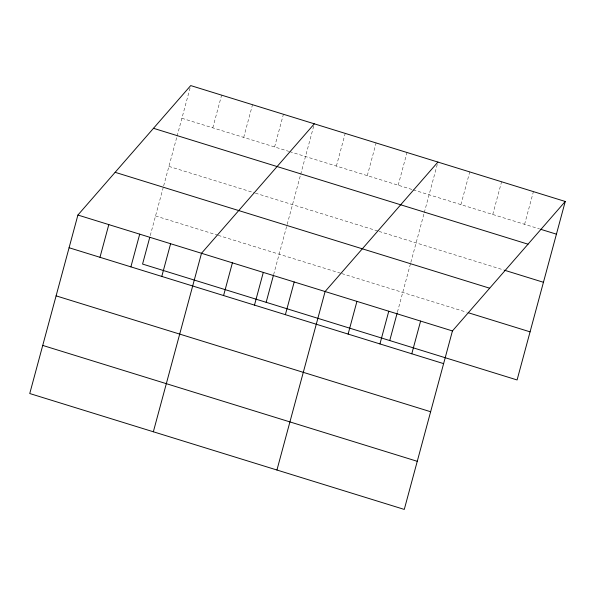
<?xml version="1.0" encoding="UTF-8"?>
<svg xmlns="http://www.w3.org/2000/svg" width="595" height="595" viewBox="0 0 595 595"><rect width="100%" height="100%" fill="white"/><g stroke="black" fill="none" stroke-linecap="round" stroke-linejoin="round"><path stroke-width="0.45" stroke-dasharray="2.98 2.23" d="M150.252 235.561L163.424 186.748M163.662 185.863L176.849 136.991M177.087 136.099L190.482 86.461M212.794 127.843L221.615 95.141M243.697 137.4L252.518 104.705M274.592 146.965L283.413 114.262M273.611 274.689L300.445 175.235M300.683 174.342L314.078 124.705M336.391 166.087L345.212 133.384M367.286 175.644L376.114 142.949M398.189 185.209L407.01 152.506M397.445 312.048L410.61 263.235M410.855 262.35L424.042 213.479M424.28 212.586L437.675 162.948M460.924 204.621L469.745 171.918M492.757 214.468L501.578 181.773M524.589 224.322L533.418 191.62M181.899 118.279L288.716 151.331M289.601 151.606L412.313 189.574M413.198 189.85L539.628 228.971M168.913 166.392L254.548 192.884M255.434 193.159L378.145 231.128M379.03 231.403L503.653 269.966M155.54 215.955L217.339 235.077M218.224 235.352L340.935 273.321M341.82 273.596L466.398 312.144"/><path stroke-width="0.89" d="M77.908 215.04L29.75 393.533L404.28 509.417L452.438 330.932L565.25 201.467L190.72 85.583L77.908 215.04L452.438 330.932M99.982 257.308L108.811 224.605M130.885 266.865L139.706 234.162M149.769 237.338L142.562 264.068L517.092 379.96L565.25 201.467M161.781 276.43L170.609 243.727M153.346 431.777L201.504 253.284L314.316 123.827M223.579 295.551L232.4 262.849M254.482 305.109L263.302 272.406M266.158 302.312L273.365 275.582M285.377 314.673L294.198 281.971M276.943 470.02L325.101 291.528L437.913 162.071M348.112 334.085L356.933 301.382M379.945 343.932L388.773 311.23M389.747 340.556L397.2 312.933M411.785 353.78L420.606 321.084M540.513 229.246L556.429 234.17M153.495 128.304L528.025 244.195M504.538 270.242L543.443 282.283M115.14 172.319L489.67 288.211M468.168 312.695L530.071 331.846M69.087 247.743L443.617 363.634M56.108 295.856L430.639 411.74M42.728 345.42L417.259 461.311"/></g></svg>
